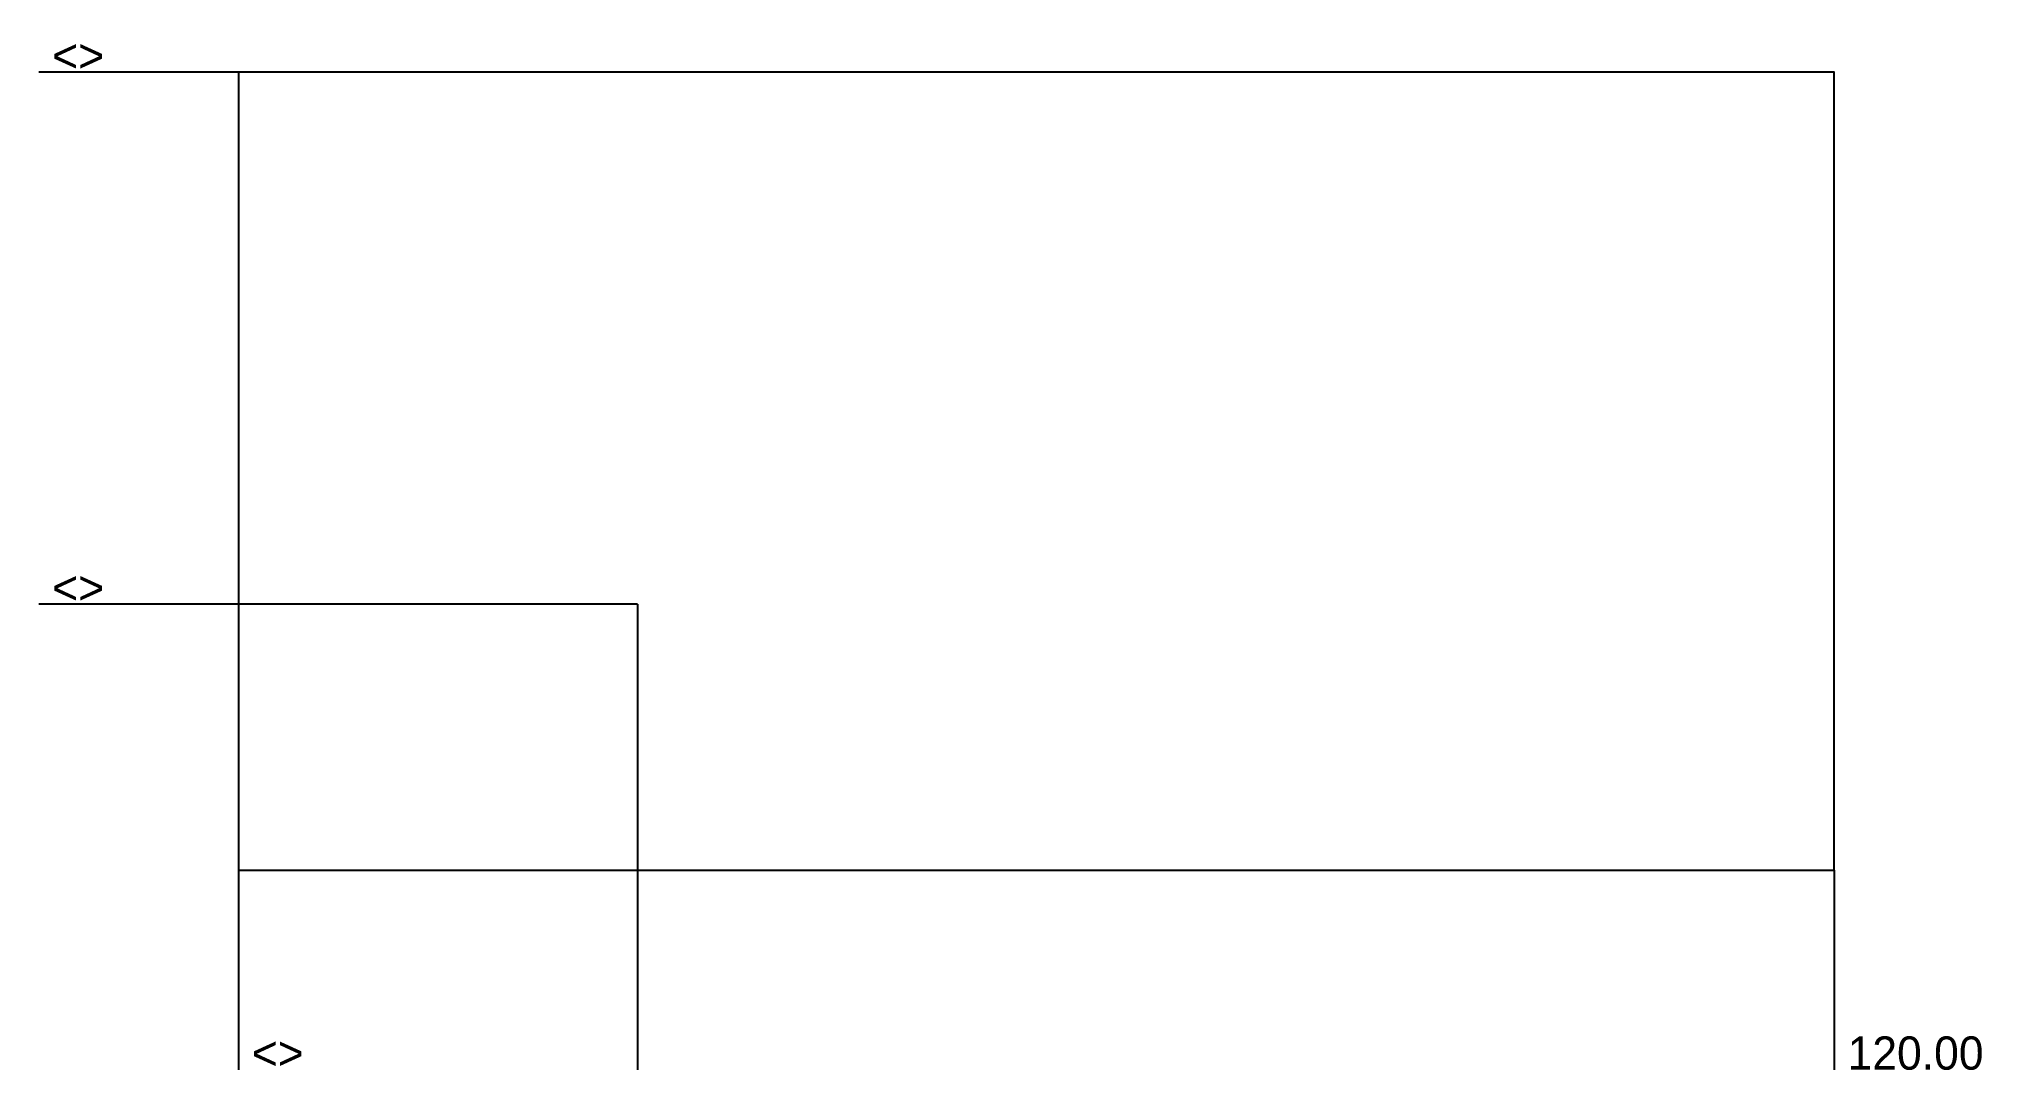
# Model space of a CAD drawing. Extents: x -15 to 131, y -16 to 62.
import ezdxf

# ---------------------------------------------------------------- set-up
doc = ezdxf.new("R2010")
doc.units = 0
doc.layers.get('0').update_dxf_attribs({"linetype": 'CONTINUOUS'})
doc.layers.add('DIMS', color=3, linetype='CONTINUOUS')
doc.dimstyles.new('ARCH', dxfattribs={"dimtxt": 0.18, "dimasz": 0.18, "dimexe": 0.18, "dimexo": 0.0625, "dimgap": 0.09, "dimtad": 0, "dimtih": 1, "dimtoh": 1, "dimdec": 4, "dimzin": 0, "dimdsep": 46, "dimlunit": 4, "dimcen": 0.09, "dimadec": 0, "dimazin": 0, "dimtfac": 1, "dimtdec": 4, "dimtofl": 0, "dimtmove": 0, "dimatfit": 3, "dimfxl": 1, "dimfrac": 1, "dimtolj": 1, "dimtzin": 0, "dimarcsym": 0})
doc.dimstyles.new('ORD', dxfattribs={"dimtxt": 2.5, "dimasz": 2.5, "dimexe": 0.18, "dimexo": 0.0625, "dimgap": -0.625, "dimtad": 0, "dimtih": 1, "dimtoh": 1, "dimrnd": 0.5, "dimdsep": 46, "dimcen": 0.09, "dimaunit": 1, "dimadec": 1, "dimazin": 0, "dimtfac": 1, "dimtdec": 4, "dimtofl": 0, "dimtmove": 0, "dimatfit": 3, "dimfxl": 1, "dimfrac": 2, "dimtolj": 1, "dimtzin": 0, "dimarcsym": 2})

# ---------------------------------------------------------------- blocks, each defined once
blk = doc.blocks.new('*D1')
blk.add_line((0, 0), (0, -15))
blk.add_text('<>', height=2.5).set_placement((1, -15))
blk = doc.blocks.new('*D2')
blk.add_line((30, 20), (30, -15))
blk = doc.blocks.new('*D3')
blk.add_line((120, 0), (120, -15))
blk.add_text('120.00', height=2.5).set_placement((121, -15))
blk = doc.blocks.new('*D4')
blk.add_line((30, 20), (-15, 20))
blk.add_text('<>', height=2.5).set_placement((-14, 20))
blk = doc.blocks.new('*D5')
blk.add_line((0, 60), (-15, 60))
blk.add_text('<>', height=2.5).set_placement((-14, 60))

msp = doc.modelspace()

# ---------------------------------------------------------------- linework, layer by layer
msp.add_lwpolyline([(0, 0), (120, 0), (120, 60), (0, 60)], close=True)

# ---------------------------------------------------------------- dimensions: what is measured, and where the dimension line sits
at = {"layer": 'DIMS'}
for feature_location, offset, dtype, picture, middle in [((0, 60), (-15, 0), 0, '*D5', (-15, 60)), ((30, 20), (-45, 0), 0, '*D4', (-15, 20)), ((30, 20), (0, -35), 1, '*D2', (30, -15)), ((0, 0), (0, -15), 1, '*D1', (0, -15))]:
    dim = msp.add_ordinate_dim(feature_location=feature_location, offset=offset, dtype=dtype, origin=(0, 0), dimstyle='ORD', override={"dimpost": '<>'}, dxfattribs=at)
    dim.commit()
    dim.dimension.update_dxf_attribs({"geometry": picture, "text_midpoint": middle})
dim = msp.add_ordinate_dim(feature_location=(120, 0), offset=(0, -15), dtype=1, origin=(0, 0), text='120.00', dimstyle='ARCH', dxfattribs=at)
dim.commit()
dim.dimension.update_dxf_attribs({"geometry": '*D3', "text_midpoint": (120, -15)})

doc.saveas('drawing.dxf')
